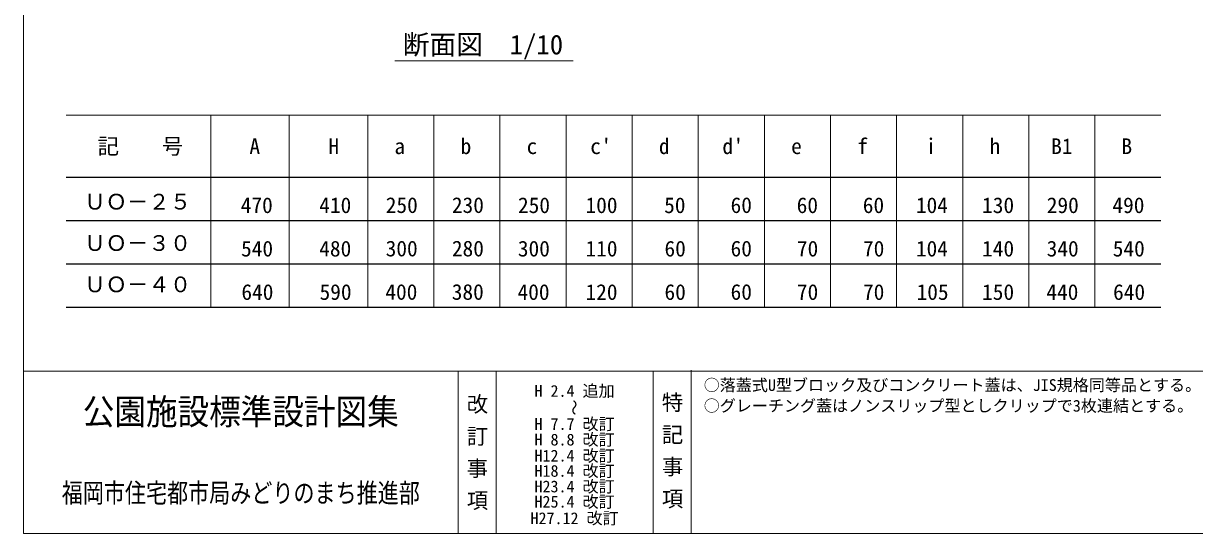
# Model space of a CAD drawing. Units: millimetres at full size, sheet at 1:10; details may follow other scales. Extents: x 130 to 2868, y 2298 to 4165.
# Drawn here: x 130 to 1548, y 2298 to 2915 of the extents above; entities that cross this region are included whole.
import ezdxf
from ezdxf.enums import TextEntityAlignment as Align

# ---------------------------------------------------------------- set-up
doc = ezdxf.new("R2010")
doc.units = ezdxf.units.MM
doc.header["$LTSCALE"] = 10
for name, color, linetype, lineweight in [('_0-0_', 7, 'Continuous', 13), ('寸法', 1, 'Continuous', 13), ('本体', 1, 'Continuous', 0)]:
    doc.layers.add(name, color=color, linetype=linetype, lineweight=lineweight)
doc.styles.add('@ＭＳ ゴシック', font='')
doc.styles.add('ＭＳ ゴシック', font='')
doc.styles.get('@ＭＳ ゴシック').set_extended_font_data('@MS Gothic')
doc.styles.get('ＭＳ ゴシック').set_extended_font_data('MS Gothic')

msp = doc.modelspace()

# ---------------------------------------------------------------- linework, layer by layer
at = {"layer": '_0-0_', "color": 6}
msp.add_line((130.34, 2494.74), (2868.46, 2494.74), dxfattribs=at)
at = {"layer": '_0-0_'}
for p, q in [((656.39, 2494.74), (656.39, 2298.17)), ((702.36, 2494.74), (702.36, 2298.17)), ((892.52, 2494.74), (892.52, 2298.17)), ((938.48, 2495.7), (938.48, 2298.17))]:
    msp.add_line(p, q, dxfattribs=at)
at = {"layer": '_0-0_', "color": 6}
msp.add_lwpolyline([(2868.46, 4109.98), (130.34, 4109.98), (130.34, 2298.17), (2868.46, 2298.17)], close=True, dxfattribs=at)
at = {"layer": '寸法', "color": 3}
for p, q in [((579.7, 2869.68), (795.74, 2869.68)), ((182.12, 2804.34), (1506.96, 2804.34)), ((357.1, 2804.34), (357.1, 2571.86)), ((452.09, 2804.34), (452.09, 2571.86)), ((547.08, 2804.34), (547.08, 2571.86)), ((627.07, 2804.34), (627.07, 2571.86)), ((707.06, 2804.34), (707.06, 2571.86)), ((787.05, 2804.34), (787.05, 2571.86)), ((867.04, 2804.34), (867.04, 2571.86)), ((947.03, 2804.34), (947.03, 2571.86)), ((1027.02, 2804.34), (1027.02, 2571.86)), ((1027.02, 2804.34), (1027.02, 2571.86)), ((1027.02, 2804.34), (1027.02, 2571.86)), ((1107.01, 2804.34), (1107.01, 2571.86)), ((1187, 2804.34), (1187, 2571.86)), ((1266.99, 2804.34), (1266.99, 2571.86)), ((1346.98, 2804.34), (1346.98, 2571.86)), ((1426.97, 2804.34), (1426.97, 2571.86))]:
    msp.add_line(p, q, dxfattribs=at)
at = {"layer": '寸法', "color": 3, "lineweight": 25}
for p, q in [((182.12, 2729.34), (1506.96, 2729.34)), ((182.12, 2676.85), (357.1, 2676.85)), ((357.1, 2676.85), (1506.96, 2676.85)), ((182.12, 2624.36), (357.1, 2624.36)), ((357.1, 2624.36), (1506.96, 2624.36)), ((182.12, 2571.86), (357.1, 2571.86)), ((357.1, 2571.86), (1506.96, 2571.86))]:
    msp.add_line(p, q, dxfattribs=at)

# ---------------------------------------------------------------- texts
at = {"layer": '_0-0_', "style": '@ＭＳ ゴシック'}
for s, p in [('改 訂 事 項', (679.38, 2396.81)), ('特 記 事 項', (915.5, 2398.77))]:
    msp.add_text(s, height=18.99, rotation=270, dxfattribs=at).set_placement(p, align=Align.MIDDLE_CENTER)
at = {"layer": '_0-0_', "style": 'ＭＳ ゴシック'}
for s, height, width, p in [('公園施設標準設計図集', 31.14, 0.9, (393.37, 2445.6)), ('福岡市住宅都市局みどりのまち推進部', 23.36, 0.8, (393.37, 2347.31))]:
    msp.add_text(s, height=height, dxfattribs=dict(at, width=width)).set_placement(p, align=Align.MIDDLE_CENTER)
at = {"layer": '寸法', "color": 3, "style": 'ＭＳ ゴシック'}
for s, height, p in [('断面図\u30001/10', 23.74, (589.33, 2870.51)), ('記\u3000\u3000号', 18.99, (220.12, 2751.4)), ('A', 18.99, (403.83, 2751.4)), ('H', 18.99, (499.39, 2751.4)), ('a', 18.99, (579.34, 2751.4)), ('b', 18.99, (659.43, 2751.4)), ('c', 18.99, (739.29, 2751.4)), ("c'", 18.99, (816.25, 2751.4)), ('d', 18.99, (899.37, 2751.4)), ("d'", 18.99, (976.16, 2751.4)), ('e', 18.99, (1059.35, 2751.4)), ('f', 18.99, (1139.31, 2751.4)), ('i', 18.99, (1222.06, 2751.4)), ('h', 18.99, (1299.45, 2751.4)), ('B1', 18.99, (1374.05, 2751.4)), ('B', 18.99, (1459.13, 2751.4)), ('ＵＯ－２５', 18.99, (203.91, 2684.32)), ('470', 18.99, (393.33, 2680.04)), ('410', 18.99, (488.32, 2680.04)), ('250', 18.99, (568.84, 2680.16)), ('230', 18.99, (648.83, 2680.16)), ('250', 18.99, (728.82, 2680.04)), ('100', 18.99, (810.54, 2680.04)), ('50', 18.99, (905.72, 2680.04)), ('60', 18.99, (986.11, 2680.16)), ('60', 18.99, (1066.1, 2680.04)), ('60', 18.99, (1146.09, 2680.04)), ('104', 18.99, (1210.36, 2680.04)), ('130', 18.99, (1290.48, 2680.04)), ('290', 18.99, (1368.74, 2680.04)), ('490', 18.99, (1448.2, 2680.04)), ('ＵＯ－３０', 18.99, (203.91, 2634.32)), ('540', 18.99, (393.73, 2627.54)), ('480', 18.99, (488.32, 2627.54)), ('300', 18.99, (568.7, 2627.67)), ('280', 18.99, (648.83, 2627.67)), ('300', 18.99, (728.68, 2627.54)), ('110', 18.99, (810.54, 2627.54)), ('60', 18.99, (906.12, 2627.54)), ('60', 18.99, (986.11, 2627.67)), ('70', 18.99, (1066.36, 2627.54)), ('70', 18.99, (1146.35, 2627.54)), ('104', 18.99, (1210.36, 2627.54)), ('140', 18.99, (1290.48, 2627.54)), ('340', 18.99, (1368.6, 2627.54)), ('540', 18.99, (1448.59, 2627.54)), ('ＵＯ－４０', 18.99, (203.91, 2584.32)), ('640', 18.99, (394.13, 2575.05)), ('590', 18.99, (488.71, 2575.05)), ('400', 18.99, (568.31, 2575.17)), ('380', 18.99, (648.69, 2575.17)), ('400', 18.99, (728.29, 2575.05)), ('120', 18.99, (810.54, 2575.05)), ('60', 18.99, (906.12, 2575.05)), ('60', 18.99, (986.11, 2575.17)), ('70', 18.99, (1066.36, 2575.05)), ('70', 18.99, (1146.35, 2575.05)), ('105', 18.99, (1211.16, 2575.05)), ('150', 18.99, (1290.48, 2575.05)), ('440', 18.99, (1368.21, 2575.05)), ('640', 18.99, (1448.99, 2575.05))]:
    msp.add_text(s, height=height, dxfattribs=at).set_placement(p, align=Align.BOTTOM_LEFT)
at = {"layer": '本体', "color": 7, "style": 'ＭＳ ゴシック'}
for s, p in [('○落蓋式U型ブロック及びコンクリート蓋は、JIS規格同等品とする。', (953.57, 2484.86)), ('○グレーチング蓋はノンスリップ型としクリップで3枚連結とする。', (953.57, 2459.86))]:
    msp.add_text(s, height=14.24, dxfattribs=at).set_placement(p, align=Align.TOP_LEFT)
for s, p in [('H 2.4 追加', (797.32, 2470.67)), ('H 7.7 改訂', (797.32, 2430.67)), ('H 8.8 改訂', (797.32, 2411.82)), ('H12.4 改訂', (797.32, 2392.39)), ('H18.4 改訂', (797.32, 2373.98)), ('H23.4 改訂', (797.32, 2355.12)), ('H25.4 改訂', (797.32, 2336.71)), ('H27.12 改訂', (797.32, 2316.71))]:
    msp.add_text(s, height=14.24, dxfattribs=at).set_placement(p, align=Align.MIDDLE_CENTER)
msp.add_text('～', height=14.24, rotation=90, dxfattribs=at).set_placement((797.32, 2450.67), align=Align.MIDDLE_CENTER)

doc.saveas('drawing.dxf')
